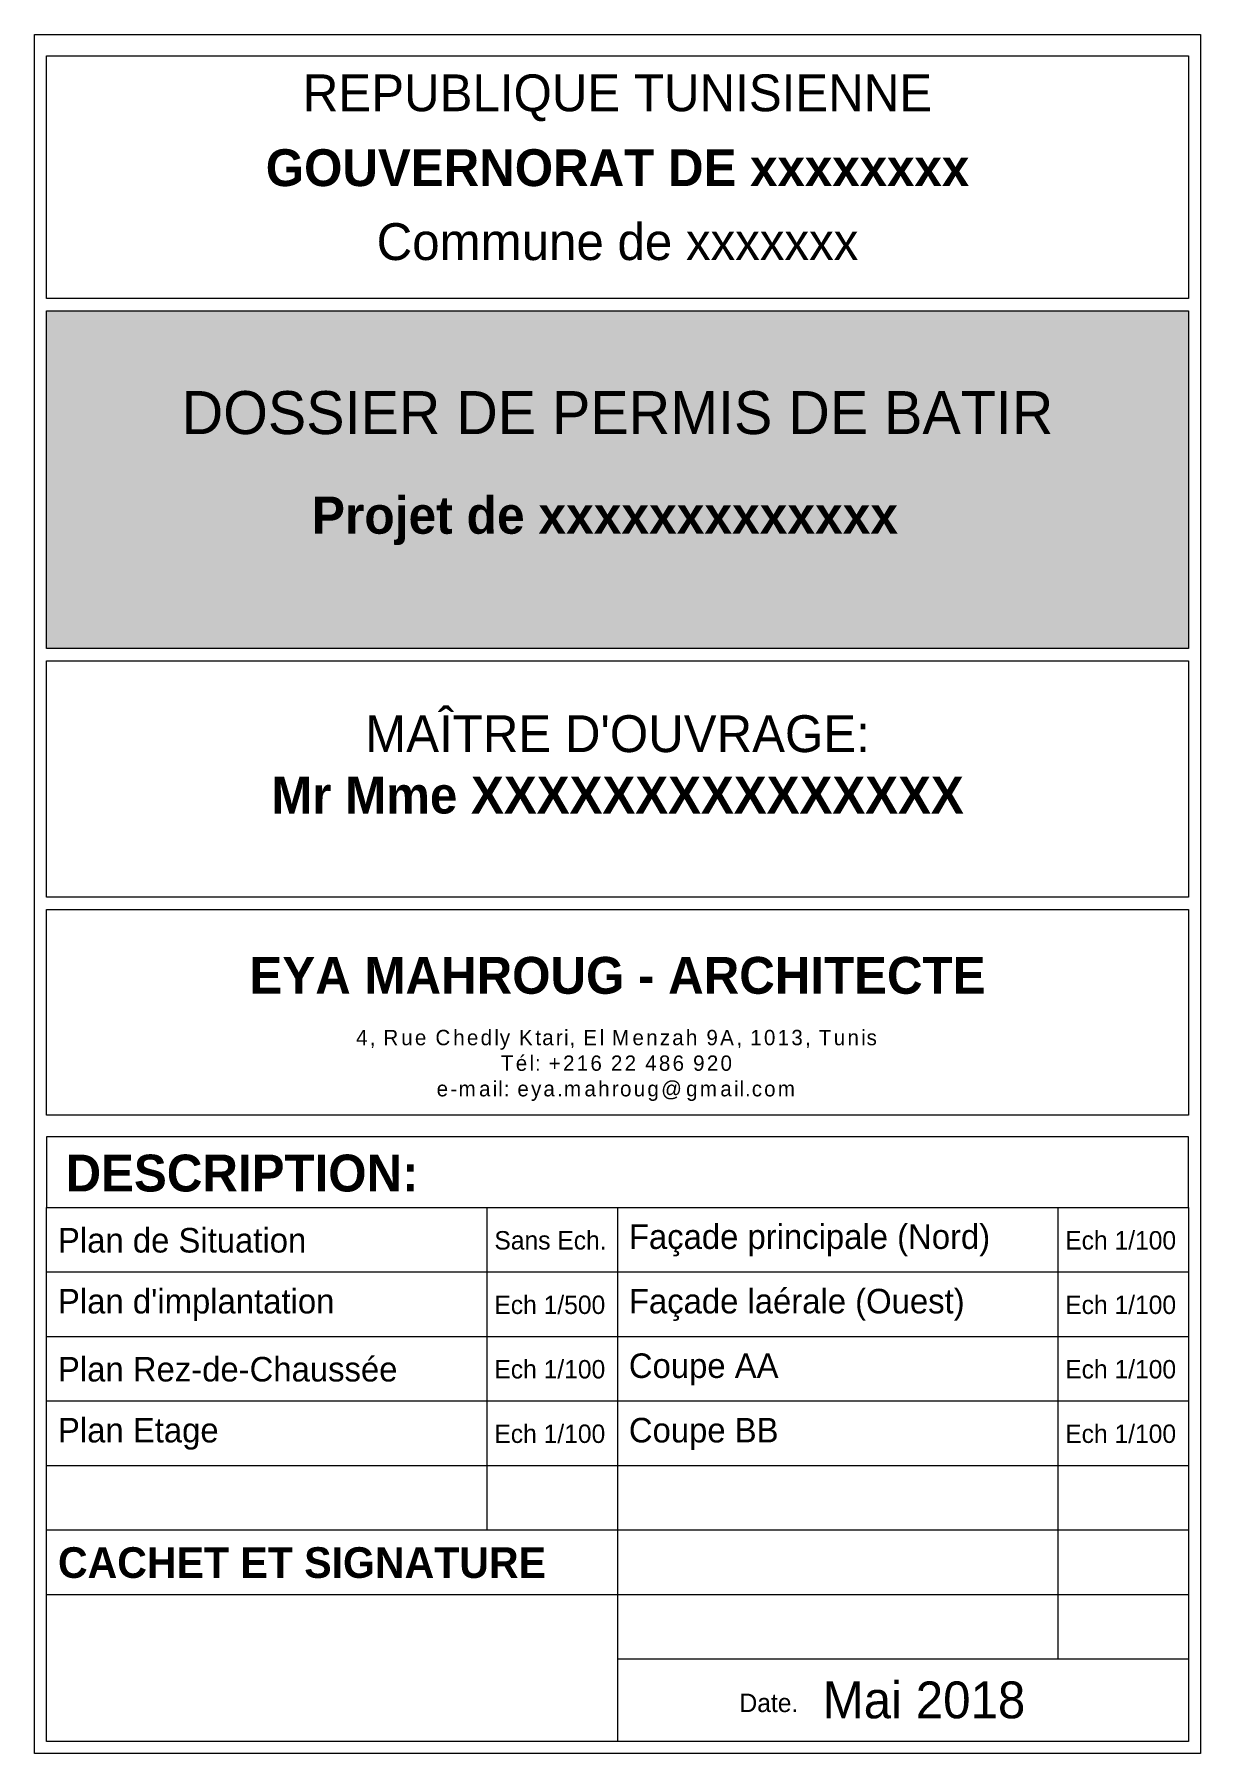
# Paper-space layout 'CARTOUCHE A4' of a CAD drawing. Header units: metres. Extents: x 0.2 to 19.2, y 0.2 to 28.2.
import ezdxf

# ---------------------------------------------------------------- set-up
doc = ezdxf.new("R2010")
doc.units = ezdxf.units.M
doc.layers.add('CARTOUCHE', color=7, linetype='Continuous', lineweight=9)
doc.styles.add('SCALA_1-50', font='stylu.ttf', dxfattribs={"height": 1})

psp = doc.layouts.new('CARTOUCHE A4')

# ---------------------------------------------------------------- hatches: boundary and pattern name
at = {"layer": 'CARTOUCHE'}
psp.add_hatch(color=254, dxfattribs=at).paths.add_polyline_path([(18.961, 18.188), (0.361, 18.188), (0.361, 23.688), (18.961, 23.688)])

# ---------------------------------------------------------------- linework, layer by layer
at = {"layer": 'CARTOUCHE', "color": 2}
for p, q in [((7.533, 9.082), (7.533, 3.832)), ((9.661, 9.082), (9.661, 0.388)), ((16.833, 9.082), (16.833, 1.732)), ((0.361, 8.032), (18.961, 8.032)), ((0.361, 6.982), (18.961, 6.982)), ((0.361, 5.932), (18.961, 5.932)), ((0.361, 4.882), (18.961, 4.882)), ((0.361, 3.832), (18.961, 3.832)), ((0.361, 2.782), (18.961, 2.782)), ((9.661, 1.732), (18.961, 1.732))]:
    psp.add_line(p, q, dxfattribs=at)
at = {"layer": 'CARTOUCHE'}
psp.add_lwpolyline([(19.161, 0.188), (0.161, 0.188), (0.161, 28.188), (19.161, 28.188)], close=True, dxfattribs=at)
at = {"layer": 'CARTOUCHE', "color": 2}
for points in [[(0.361, 23.888), (0.361, 27.838), (18.961, 27.838), (18.961, 23.888), (0.361, 23.888)], [(0.361, 17.988), (18.961, 17.988), (18.961, 14.138), (0.361, 14.138), (0.361, 17.988)], [(0.361, 10.588), (0.361, 13.938), (18.961, 13.938), (18.961, 10.588), (0.361, 10.588)], [(18.961, 9.082), (18.961, 0.388), (0.361, 0.388), (0.361, 9.082)]]:
    psp.add_lwpolyline(points, dxfattribs=at)
for points in [[(18.961, 18.188), (0.361, 18.188), (0.361, 23.688), (18.961, 23.688)], [(0.361, 10.232), (0.361, 9.082), (18.961, 9.082), (18.961, 10.232)]]:
    psp.add_lwpolyline(points, close=True, dxfattribs=at)

# ---------------------------------------------------------------- texts
at = {"layer": 'CARTOUCHE', "style": 'SCALA_1-50'}
for s, insert, char_height, width, attachment_point in [('{\\fCentury Gothic|b0|i0|c0|p34;REPUBLIQUE TUNISIENNE}', (9.661, 27.154), 0.6, 18.6, 5), ('{\\fCentury Gothic|b1|i0|c0|p34;GOUVERNORAT DE xxxxxxxx}', (9.661, 26.013), 0.6, 18.6, 5), ('{\\fCentury Gothic|b0|i0|c0|p34;Commune de xxxxxxx}', (9.661, 24.809), 0.6, 18.6, 5), ('{\\fCentury Gothic|b0|i0|c0|p34;DOSSIER DE PERMIS DE BATIR}', (9.661, 22.024), 0.7, 18.6, 5), ('{\\fCentury Gothic|b1|i0|c0|p34;Projet de xxxxxxxxxxxxx }', (9.456, 20.267), 0.60595, 13.68334, 5), ("{\\fCentury Gothic|b0|i0|c0|p34;MAÎTRE D'OUVRAGE:\\P\\fCentury Gothic|b1|i0|c0|p34;Mr Mme XXXXXXXXXXXXXXX}", (9.661, 16.295), 0.6, 18.6, 5), ('{\\fCentury Gothic|b1|i0|c0|p34;EYA MAHROUG - ARCHITECTE}', (9.661, 12.859), 0.6, 18.6, 5), ('\\pt6.6123,9.1348;{\\fCentury Gothic|b0|i0|c0|p34;\\T1.2;4, Rue Chedly Ktari, El Menzah 9A, 1013, Tunis \\PTél: +216 22 486 920  \\Pe-mail: eya.mahroug@gmail.com}', (9.661, 11.396), 0.25, 18.6, 5), ('{\\fCentury Gothic|b1|i0|c0|p34;  DESCRIPTION:}', (0.223, 9.639), 0.6, 9.3, 4), ('{\\fCentury Gothic|b0|i0|c0|p34;Plan de Situation}', (0.546, 8.546), 0.4, 9.3, 4), ('{\\fCentury Gothic|b0|i0|c0|p34;Sans Ech.}', (7.655, 8.546), 0.3, 2.09159, 4), ('{\\fCentury Gothic|b0|i0|c0|p34;Façade principale (Nord)}', (9.846, 8.546), 0.4, 9.3, 4), ('{\\fCentury Gothic|b0|i0|c0|p34;Ech 1/100}', (16.955, 8.546), 0.3, 2.09159, 4), ("{\\fCentury Gothic|b0|i0|c0|p34;Plan d'implantation}", (0.546, 7.496), 0.4, 9.3, 4), ('{\\fCentury Gothic|b0|i0|c0|p34;Ech 1/500}', (7.655, 7.496), 0.3, 2.09159, 4), ('{\\fCentury Gothic|b0|i0|c0|p34;Façade laérale (Ouest)}', (9.846, 7.496), 0.4, 9.3, 4), ('{\\fCentury Gothic|b0|i0|c0|p34;Ech 1/100}', (16.955, 7.496), 0.3, 2.09159, 4), ('{\\fCentury Gothic|b0|i0|c0|p34;Plan Rez-de-Chaussée}', (0.546, 6.446), 0.4, 9.3, 4), ('{\\fCentury Gothic|b0|i0|c0|p34;Ech 1/100}', (7.655, 6.446), 0.3, 2.09159, 4), ('{\\fCentury Gothic|b0|i0|c0|p34;Coupe AA}', (9.846, 6.446), 0.4, 9.3, 4), ('{\\fCentury Gothic|b0|i0|c0|p34;Ech 1/100}', (16.955, 6.446), 0.3, 2.09159, 4), ('{\\fCentury Gothic|b0|i0|c0|p34;Plan Etage}', (0.546, 5.396), 0.4, 9.3, 4), ('{\\fCentury Gothic|b0|i0|c0|p34;Coupe BB}', (9.846, 5.396), 0.4, 9.3, 4), ('{\\fCentury Gothic|b0|i0|c0|p34;Ech 1/100}', (7.655, 5.396), 0.3, 2.09159, 4), ('{\\fCentury Gothic|b0|i0|c0|p34;Ech 1/100}', (16.955, 5.396), 0.3, 2.09159, 4), ('{\\fCentury Gothic|b1|i0|c0|p34;CACHET ET SIGNATURE}', (0.546, 3.296), 0.5, 9.3, 4), ('{\\fCentury Gothic|b0|i0|c0|p34;Date.}', (11.648, 1.165), 0.3, 4.27341, 1)]:
    psp.add_mtext(s, dxfattribs=dict(at, insert=insert, char_height=char_height, width=width, attachment_point=attachment_point))
at = {"layer": 'CARTOUCHE', "insert": (13.004, 1.059), "char_height": 0.6, "attachment_point": 4, "style": 'SCALA_1-50'}
psp.add_mtext_dynamic_manual_height_columns('{\\fCentury Gothic|b0|i0|c0|p34;Mai 2018}', width=4.39497, gutter_width=1, heights=[0], dxfattribs=at)

doc.saveas('drawing.dxf')
